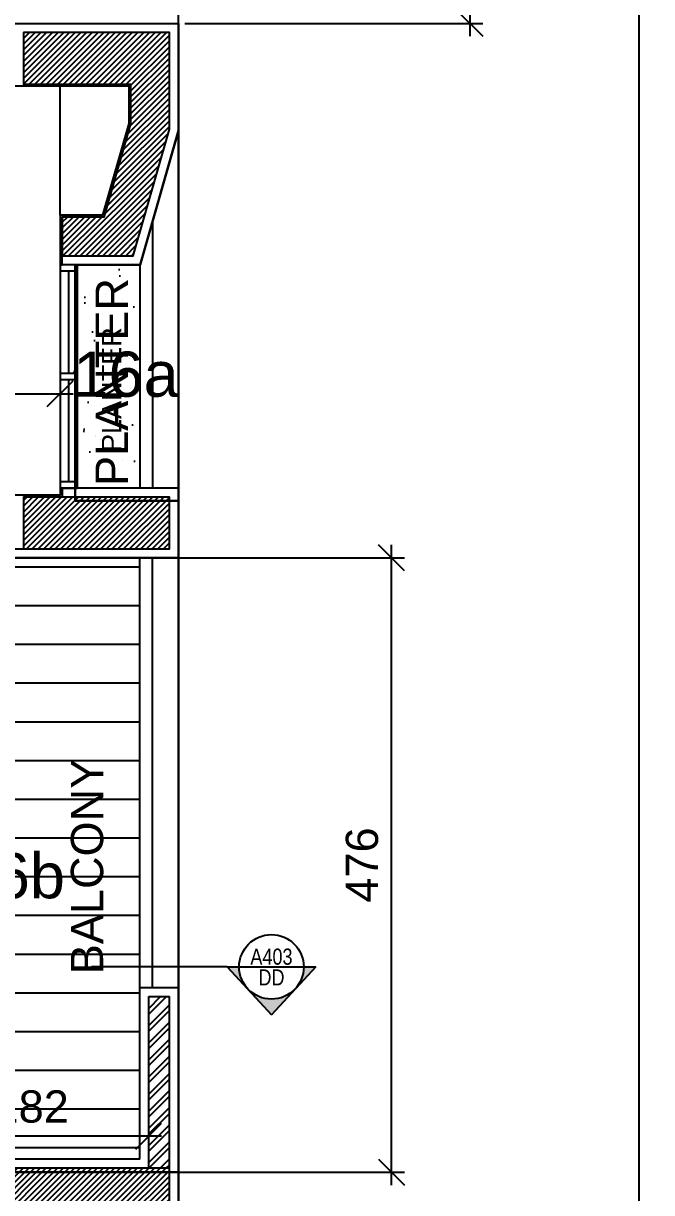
# Model space of a CAD drawing. Extents: x -1.7 to 46.3, y -159.8 to -77.2.
# Drawn here: x 40.71 to 45.57, y -115.98 to -106.93 of the extents above; entities that cross this region are included whole.
import ezdxf
from ezdxf.enums import TextEntityAlignment as Align

# ---------------------------------------------------------------- set-up
doc = ezdxf.new("R2010")
doc.units = 0
doc.header["$MEASUREMENT"] = 0
doc.header["$PDMODE"] = 35
doc.header["$PDSIZE"] = 0.3
doc.layers.get('0').update_dxf_attribs({"linetype": 'CONTINUOUS'})
doc.layers.get('DEFPOINTS').update_dxf_attribs({"linetype": 'CONTINUOUS'})
for name, color, linetype in [('60%', 7, 'CONTINUOUS'), ('A-ALU', 9, 'CONTINUOUS'), ('A-ANNO-SECT-TAG', 7, 'CONTINUOUS'), ('A-AREAS', 6, 'CONTINUOUS'), ('A-AREAS-TXT', 6, 'CONTINUOUS'), ('A-BALUST', 1, 'CONTINUOUS'), ('A-closet', 252, 'CONTINUOUS'), ('a-dim', 3, 'CONTINUOUS'), ('A-HATCH-CONC', 8, 'CONTINUOUS'), ('A-HATCH-WALL', 8, 'CONTINUOUS'), ('A-NOMENCLATURE', 3, 'CONTINUOUS'), ('A-PLASTER', 8, 'CONTINUOUS'), ('A-PROJECTION', 9, 'CONTINUOUS'), ('a-revetement', 1, 'CONTINUOUS'), ('a-text-red', 10, 'CONTINUOUS'), ('A-TILES', 137, 'CONTINUOUS'), ('A-TREES', 63, 'CONTINUOUS'), ('A-WALL', 4, 'CONTINUOUS'), ('Parcelle$0$N-PLOT', 5, 'CONTINUOUS'), ('S-2ND-3RD-4-5-6TH$0$A-STR 2-3-4-5-6', 2, 'CONTINUOUS'), ('S-2ND-3RD-4-5-6TH$0$N-PLOT', 5, 'CONTINUOUS')]:
    doc.layers.add(name, color=color, linetype=linetype)
doc.styles.add('A100-STEXT', font='ARIAL.TTF', dxfattribs={"height": 0.25})
doc.styles.add('BLOCK', font='ARIAL.TTF', dxfattribs={"width": 0.8, "height": 0.25})
doc.dimstyles.new('A100-DIM', dxfattribs={"dimtxt": 0.25, "dimasz": 0.2, "dimexe": 0.1, "dimexo": 0.3, "dimgap": 0.1, "dimtad": 1, "dimlfac": 100, "dimrnd": 0.5, "dimdsep": 46, "dimtxsty": 'A100-STEXT', "dimblk1": 'OBLIQUE', "dimblk2": 'OBLIQUE', "dimsah": 1, "dimcen": -0.05, "dimdle": 0.1, "dimclrd": 15, "dimclre": 15, "dimclrt": 256, "dimadec": 0, "dimazin": 0, "dimtfac": 0.28, "dimtix": 1, "dimtmove": 2, "dimatfit": 3, "dimldrblk": 'OBLIQUE', "dimfxl": 0, "dimtolj": 1, "dimarcsym": 0})
doc.dimstyles.new('dim-law', dxfattribs={"dimtxt": 0.25, "dimasz": 0.2, "dimexe": 0.1, "dimexo": 0.3, "dimgap": 0.1, "dimtad": 1, "dimlfac": 100, "dimdsep": 46, "dimtxsty": 'A100-STEXT', "dimblk1": 'OBLIQUE', "dimblk2": 'OBLIQUE', "dimsah": 1, "dimcen": -0.05, "dimdle": 0.1, "dimclrd": 15, "dimclre": 15, "dimclrt": 256, "dimadec": 0, "dimazin": 0, "dimtfac": 0.28, "dimtix": 1, "dimtmove": 2, "dimatfit": 3, "dimldrblk": 'OBLIQUE', "dimfxl": 0, "dimtolj": 1, "dimarcsym": 0})
pattern_1 = [(45, (8e-11, -138.735676), (-0.022097087, 0.022097087), [])]

# ---------------------------------------------------------------- blocks, each defined once
blk = doc.blocks.new('_OBLIQUE')
at = {"color": 0, "linetype": 'ByBlock'}
blk.add_line((-0.5, -0.5), (0.5, 0.5), dxfattribs=at)
blk = doc.blocks.new('*D147')
at = {"layer": 'a-dim', "color": 15, "lineweight": -2}
for p, q in [((39.8584, -115.4957), (39.8584, -115.446)), ((41.6784, -115.4957), (41.6784, -115.446)), ((41.7784, -115.546), (39.7584, -115.546))]:
    blk.add_line(p, q, dxfattribs=at)
at = {"layer": 'DEFPOINTS', "color": 0}
for p in [(39.8584, -115.546), (39.8584, -115.7957), (41.6784, -115.7957)]:
    blk.add_point(p, dxfattribs=at)
at = {"layer": 'a-dim', "color": 15, "lineweight": -2, "xscale": 0.2, "yscale": 0.2, "zscale": 0.2, "rotation": 180}
blk.add_blockref('_OBLIQUE', (39.8584, -115.546), dxfattribs=at)
at = {"layer": 'a-dim', "color": 15, "lineweight": -2, "xscale": 0.2, "yscale": 0.2, "zscale": 0.2}
blk.add_blockref('_OBLIQUE', (41.6784, -115.546), dxfattribs=at)
at = {"layer": 'a-dim', "insert": (40.7684, -115.3183), "char_height": 0.25, "attachment_point": 5, "style": 'A100-STEXT'}
blk.add_mtext('\\A1;182', dxfattribs=at)
blk = doc.blocks.new('*D191')
at = {"layer": '60%', "color": 15, "lineweight": -2}
for p, q in [((44.164, -103.3054), (44.164, -107.0257)), ((41.9584, -103.4054), (44.264, -103.4054)), ((41.9584, -106.9257), (44.264, -106.9257))]:
    blk.add_line(p, q, dxfattribs=at)
at = {"layer": 'DEFPOINTS', "color": 0}
for p in [(41.6584, -103.4054), (41.6584, -106.9257), (44.164, -106.9257)]:
    blk.add_point(p, dxfattribs=at)
at = {"layer": '60%', "color": 15, "lineweight": -2, "xscale": 0.2, "yscale": 0.2, "zscale": 0.2}
for p, rotation in [((44.164, -103.4054), 90), ((44.164, -106.9257), 270)]:
    blk.add_blockref('_OBLIQUE', p, dxfattribs=dict(at, rotation=rotation))
at = {"layer": '60%', "insert": (43.9363, -105.1655), "char_height": 0.25, "attachment_point": 5, "rotation": 90, "style": 'A100-STEXT'}
blk.add_mtext('\\A1;352', dxfattribs=at)
blk = doc.blocks.new('*D192')
at = {"layer": '60%', "color": 15, "lineweight": -2}
for p, q in [((43.558, -115.9257), (43.558, -110.9657)), ((41.9084, -111.0657), (43.658, -111.0657)), ((41.9084, -115.8257), (43.658, -115.8257))]:
    blk.add_line(p, q, dxfattribs=at)
at = {"layer": 'DEFPOINTS', "color": 0}
for p in [(41.6084, -111.0657), (43.558, -111.0657), (41.6084, -115.8257)]:
    blk.add_point(p, dxfattribs=at)
at = {"layer": '60%', "color": 15, "lineweight": -2, "xscale": 0.2, "yscale": 0.2, "zscale": 0.2}
for p, rotation in [((43.558, -111.0657), 90), ((43.558, -115.8257), 270)]:
    blk.add_blockref('_OBLIQUE', p, dxfattribs=dict(at, rotation=rotation))
at = {"layer": '60%', "insert": (43.3304, -113.4457), "char_height": 0.25, "attachment_point": 5, "rotation": 90, "style": 'A100-STEXT'}
blk.add_mtext('\\A1;476', dxfattribs=at)
blk = doc.blocks.new('*D195')
at = {"layer": '60%', "color": 15, "lineweight": -2}
for p, q in [((45.4712, -103.3054), (45.4712, -135.3357)), ((42.2084, -103.4054), (45.5712, -103.4054)), ((42.2084, -135.2357), (45.5712, -135.2357))]:
    blk.add_line(p, q, dxfattribs=at)
at = {"layer": 'DEFPOINTS', "color": 0}
for p in [(41.9084, -103.4054), (41.9084, -135.2357), (45.4712, -135.2357)]:
    blk.add_point(p, dxfattribs=at)
at = {"layer": '60%', "color": 15, "lineweight": -2, "xscale": 0.2, "yscale": 0.2, "zscale": 0.2}
for p, rotation in [((45.4712, -103.4054), 90), ((45.4712, -135.2357), 270)]:
    blk.add_blockref('_OBLIQUE', p, dxfattribs=dict(at, rotation=rotation))
at = {"layer": '60%', "insert": (45.2434, -119.3205), "char_height": 0.25, "attachment_point": 5, "rotation": 90, "style": 'A100-STEXT'}
blk.add_mtext('\\A1;3183', dxfattribs=at)
blk = doc.blocks.new('*D203')
at = {"layer": 'a-dim', "color": 15, "lineweight": -2}
for p, q in [((36.7234, -109.4607), (36.7234, -109.8945)), ((40.9934, -109.4607), (40.9934, -109.8945)), ((36.6234, -109.7945), (41.0934, -109.7945))]:
    blk.add_line(p, q, dxfattribs=at)
at = {"layer": 'DEFPOINTS', "color": 0}
for p in [(36.7234, -109.1607), (40.9934, -109.1607), (40.9934, -109.7945)]:
    blk.add_point(p, dxfattribs=at)
at = {"layer": 'a-dim', "color": 15, "lineweight": -2, "xscale": 0.2, "yscale": 0.2, "zscale": 0.2, "rotation": 180}
blk.add_blockref('_OBLIQUE', (36.7234, -109.7945), dxfattribs=at)
at = {"layer": 'a-dim', "color": 15, "lineweight": -2, "xscale": 0.2, "yscale": 0.2, "zscale": 0.2}
blk.add_blockref('_OBLIQUE', (40.9934, -109.7945), dxfattribs=at)
at = {"layer": 'a-dim', "insert": (38.8584, -109.5689), "char_height": 0.25, "attachment_point": 5, "style": 'A100-STEXT'}
blk.add_mtext('\\A1;427', dxfattribs=at)
blk = doc.blocks.new('SCT_TAG_D_2')
h = blk.add_hatch(color=256)
h.paths.add_polyline_path([(0.3425, -0.3708), (0, 0), (0.0925, 0, 0.755389), (0.5552, -0.1315), (0.5636, -0.1315)])
h.paths.add_polyline_path([(0.5636, -0.1315), (0.5552, -0.1315, 0.139348), (0.5925, 0), (0.6851, 0)])
for p, q in [((0, 0), (-1.0515, 0)), ((0, 0), (0.6851, 0)), ((0, 0), (0.3425, -0.3708)), ((0.6851, 0), (0.3425, -0.3708))]:
    blk.add_line(p, q)
blk.add_circle((0.3425, 0), 0.25)
at = {"color": 7, "style": 'BLOCK', "width": 0.8}
for tag, p in [('DWG', (0.3425, 0.0795)), ('SCT.NO.', (0.3425, -0.0815))]:
    blk.add_attdef(tag, text='', height=0.125, dxfattribs=at).set_placement(p, align=Align.MIDDLE)

msp = doc.modelspace()

# ---------------------------------------------------------------- hatches: boundary and pattern name
at = {"layer": 'A-HATCH-CONC'}
h = msp.add_hatch(dxfattribs=at)
h.set_pattern_fill('ANSI31', color=256, scale=0.25, style=0)
h.set_pattern_definition(pattern_1)
h.paths.add_polyline_path([(41.83837, -106.99568), (40.70837, -106.99568), (40.70837, -107.39568), (41.53837, -107.39568), (41.53837, -107.70366), (41.33208, -108.42568), (41.00837, -108.42568), (41.00837, -108.72568), (41.55837, -108.72568), (41.83837, -107.74568)])
h = msp.add_hatch(dxfattribs=at)
h.set_pattern_fill('ANSI31', color=256, scale=0.25, style=0)
h.set_pattern_definition(pattern_1)
h.paths.add_polyline_path([(41.83837, -110.59568), (40.70837, -110.59568), (40.70837, -110.99568), (41.83837, -110.99568)])
h = msp.add_hatch(dxfattribs=at)
h.set_pattern_fill('ANSI31', color=256, scale=0.25, style=0)
h.set_pattern_definition(pattern_1)
h.paths.add_polyline_path([(41.83837, -115.79568), (26.70837, -115.79568), (26.70837, -116.12568), (28.46837, -116.12568), (28.46837, -116.19568), (41.83837, -116.19568)])
at = {"layer": 'A-HATCH-WALL'}
h = msp.add_hatch(dxfattribs=at)
h.set_pattern_fill('ANSI32', color=256, scale=0.25, style=0)
h.set_pattern_definition([(45, (-4e-09, -138.73489), (-0.06629126, 0.06629126), []), (45, (0.04419, -138.73489), (-0.06629126, 0.06629126), [])])
h.paths.add_polyline_path([(41.83837, -114.46489), (41.67837, -114.46489), (41.67837, -115.79489), (41.83837, -115.79489)])
at = {"layer": 'A-TILES'}
h = msp.add_hatch(dxfattribs=at)
h.set_pattern_fill('_USER', color=256, scale=0.3, style=0, pattern_type=0)
h.set_pattern_definition([(0, (30.60837, -130.63568), (0, 0.3), [])])
h.paths.add_polyline_path([(39.92837, -114.39568), (39.92837, -115.72568), (41.60837, -115.72568), (41.60837, -114.39568), (41.60837, -111.06568), (39.92837, -111.06568)])
at = {"layer": 'A-TREES'}
h = msp.add_hatch(dxfattribs=at)
h.set_pattern_fill('AR-SAND', color=256, scale=0.2, style=0)
h.set_pattern_definition([(37.5, (30.60837, -130.63568), (-0.0125987, 0.3853648), [0, -0.304, 0, -0.34, 0, -0.325]), (7.5, (30.60837, -130.6357), (0.353955, 0.564429), [0, -0.164, 0, -0.274, 0, -0.105]), (327.5, (30.36237, -130.63568), (0.6228284, 0.001132), [0, -0.1, 0, -0.36, 0, -0.47]), (317.5, (30.36237, -130.6357), (0.601225, 0.175535), [0, -0.05, 0, -0.236, 0, -0.27])])
h.paths.add_polyline_path([(41.60837, -108.79568), (41.09337, -108.79568), (41.09337, -110.52568), (41.60837, -110.52568)])

# ---------------------------------------------------------------- linework, layer by layer
at = {"layer": 'A-ALU'}
for p, q in [((41.05837, -108.84568), (41.05837, -109.63568)), ((40.99337, -109.63568), (41.12337, -109.63568)), ((40.99337, -109.68568), (41.12337, -109.68568)), ((41.05837, -109.68568), (41.05837, -110.47568)), ((40.99337, -110.47568), (41.12337, -110.47568)), ((40.99337, -110.52568), (41.12337, -110.52568))]:
    msp.add_line(p, q, dxfattribs=at)
for points in [[(40.99337, -108.79568), (40.99337, -110.52568)], [(41.12337, -108.79568), (40.99337, -108.79568)], [(41.12337, -108.84568), (40.99337, -108.84568)], [(41.12337, -108.79568), (41.12337, -110.52568)]]:
    msp.add_lwpolyline(points, dxfattribs=at)
at = {"layer": 'A-AREAS'}
msp.add_lwpolyline([(30.76735, -92.84168), (41.00695, -101.07638), (37.18837, -105.82466), (37.18837, -106.92568), (41.90837, -106.92568), (41.90837, -107.75548), (41.61117, -108.79568), (41.10837, -108.79568), (41.10837, -110.62568), (41.90837, -110.62568), (41.90837, -111.06568), (39.92837, -111.06568), (39.92837, -115.82568), (41.90837, -115.82568), (41.90837, -116.19568)], dxfattribs=at)
for points in [[(41.10837, -108.79568), (41.61117, -108.79568), (41.90837, -107.75548), (41.90837, -110.62568), (41.10837, -110.62568)], [(39.92837, -111.06568), (41.90837, -111.06568), (41.90837, -115.82568), (39.92837, -115.82568)]]:
    msp.add_lwpolyline(points, close=True, dxfattribs=at)
at = {"layer": 'A-BALUST'}
for p, q in [((41.70837, -108.45548), (41.70837, -110.52568)), ((41.60837, -108.79568), (41.60837, -110.52568)), ((41.60837, -114.39568), (41.60837, -111.06568)), ((41.70837, -114.39568), (41.70837, -111.06568))]:
    msp.add_line(p, q, dxfattribs=at)
at = {"layer": 'A-closet'}
msp.add_line((40.99337, -108.41068), (40.99337, -107.41068), dxfattribs=at)
at = {"layer": 'A-PLASTER'}
for points in [[(35.93337, -109.16068), (36.72337, -109.16068), (36.72337, -107.41068), (41.52337, -107.41068), (41.52337, -107.70156), (41.32076, -108.41068), (40.99337, -108.41068), (40.99337, -108.79568), (41.00837, -108.79568)], [(41.00837, -110.52568), (40.99337, -110.52568), (40.99337, -110.58068), (36.72337, -110.58068), (36.72337, -110.23068), (36.54337, -110.23068), (36.54337, -110.58068), (35.90337, -110.58068), (35.90337, -110.83068), (34.37337, -110.83068), (34.37337, -110.14568)]]:
    msp.add_lwpolyline(points, dxfattribs=at)
at = {"layer": 'A-PROJECTION'}
for p, q in [((41.90837, -106.99568), (41.90837, -103.16797)), ((41.90837, -107.74568), (41.90837, -110.52568)), ((41.90837, -114.39568), (41.90837, -110.99568))]:
    msp.add_line(p, q, dxfattribs=at)
at = {"layer": 'a-revetement'}
for p, q in [((41.90837, -106.92568), (41.90837, -107.74568)), ((41.90568, -107.76491), (41.61117, -108.79568)), ((41.00837, -108.79568), (41.00837, -108.72568)), ((41.61117, -108.79568), (41.00837, -108.79568)), ((41.90837, -110.52568), (41.00837, -110.52568)), ((41.00837, -110.52568), (41.00837, -110.59568)), ((41.90837, -110.52568), (41.90837, -111.06568)), ((41.90837, -111.06568), (39.55837, -111.06568)), ((41.60837, -114.39568), (41.90837, -114.39568)), ((41.60837, -115.72568), (41.60837, -114.39568)), ((41.90837, -116.19568), (41.90837, -114.39568)), ((41.60837, -115.72568), (39.92837, -115.72568))]:
    msp.add_line(p, q, dxfattribs=at)
at = {"layer": 'A-WALL'}
for p, q in [((37.11837, -110.99568), (40.70837, -110.99568)), ((41.67837, -115.79568), (41.67837, -114.46568)), ((41.67837, -114.46568), (41.83837, -114.46568)), ((41.83837, -115.89568), (41.83837, -114.46568))]:
    msp.add_line(p, q, dxfattribs=at)
at = {"layer": 'Parcelle$0$N-PLOT'}
msp.add_lwpolyline([(0, -138.73568), (38.90837, -138.73568, 0.4142136), (41.90837, -135.73568), (41.90837, -83.28104, 0.4229554), (38.81912, -80.28237), (0, -81.43774)], format="xyb", close=True, dxfattribs=at)
at = {"layer": 'S-2ND-3RD-4-5-6TH$0$A-STR 2-3-4-5-6'}
for points in [[(40.70837, -106.99568), (40.70837, -107.39568), (41.53837, -107.39568), (41.53837, -107.70366), (41.33208, -108.42568), (41.00837, -108.42568), (41.00837, -108.72568), (41.55837, -108.72568), (41.83837, -107.74568), (41.83837, -106.99568)], [(40.70837, -110.99568), (41.83837, -110.99568), (41.83837, -110.59568), (40.70837, -110.59568)], [(41.83837, -115.79568), (26.70837, -115.79568), (26.70837, -116.12568), (28.46837, -116.12568), (28.46837, -116.19568), (41.83837, -116.19568)]]:
    msp.add_lwpolyline(points, close=True, dxfattribs=at)
at = {"layer": 'S-2ND-3RD-4-5-6TH$0$N-PLOT'}
msp.add_lwpolyline([(0, -138.73568), (38.90837, -138.73568, 0.4142136), (41.90837, -135.73568), (41.90837, -83.28104, 0.4229554), (38.81912, -80.28237), (0, -81.43774)], format="xyb", close=True, dxfattribs=at)

# ---------------------------------------------------------------- block references
at = {"layer": 'A-ANNO-SECT-TAG', "ltscale": 4}
msp.add_blockref('SCT_TAG_D_2', (42.28598, -114.23516), dxfattribs=at).add_auto_attribs({'SCT.NO.': 'DD', 'DWG': 'A403'})

# ---------------------------------------------------------------- texts
at = {"layer": 'A-AREAS-TXT', "style": 'A100-STEXT'}
for s, p in [('16a', (41.50272, -109.81838)), ('16b', (40.62205, -113.70354))]:
    msp.add_text(s, height=0.35, dxfattribs=at).set_placement(p, align=Align.CENTER)
at = {"layer": 'A-NOMENCLATURE', "style": 'A100-STEXT'}
for s, p in [('PLANTER', (41.51709, -110.50921)), ('BALCONY', (41.32583, -114.29184))]:
    msp.add_text(s, height=0.25, rotation=90, dxfattribs=at).set_placement(p)
at = {"layer": 'a-text-red', "style": 'A100-STEXT'}
msp.add_text('PLANTER', height=0.15, rotation=90, dxfattribs=at).set_placement((41.46576, -110.24637))

# ---------------------------------------------------------------- dimensions: what is measured, and where the dimension line sits
at = {"layer": '60%'}
for base, p1, p2, picture, middle in [((44.16403, -106.92568), (41.65837, -103.40537), (41.65837, -106.92568), '*D191', (43.93631, -105.16552)), ((45.47116, -135.23568), (41.90837, -103.40537), (41.90837, -135.23568), '*D195', (45.24343, -119.32052)), ((43.55802, -111.06568), (41.60837, -115.82568), (41.60837, -111.06568), '*D192', (43.33038, -113.44568))]:
    dim = msp.add_linear_dim(base=base, p1=p1, p2=p2, angle=90, dimstyle='A100-DIM', dxfattribs=at)
    dim.commit()
    dim.dimension.update_dxf_attribs({"geometry": picture, "text_midpoint": middle})
at = {"layer": 'a-dim'}
dim = msp.add_aligned_dim(p1=(36.72337, -109.16068), p2=(40.99337, -109.16068), distance=-0.63378, dimstyle='dim-law', dxfattribs=at)
dim.commit()
dim.dimension.update_dxf_attribs({"geometry": '*D203', "text_midpoint": (38.85837, -109.56894)})
dim = msp.add_linear_dim(base=(39.85837, -115.54598), p1=(41.67837, -115.79568), p2=(39.85837, -115.79568), dimstyle='A100-DIM', dxfattribs=at)
dim.commit()
dim.dimension.update_dxf_attribs({"geometry": '*D147', "text_midpoint": (40.76837, -115.31833)})

doc.saveas('drawing.dxf')
